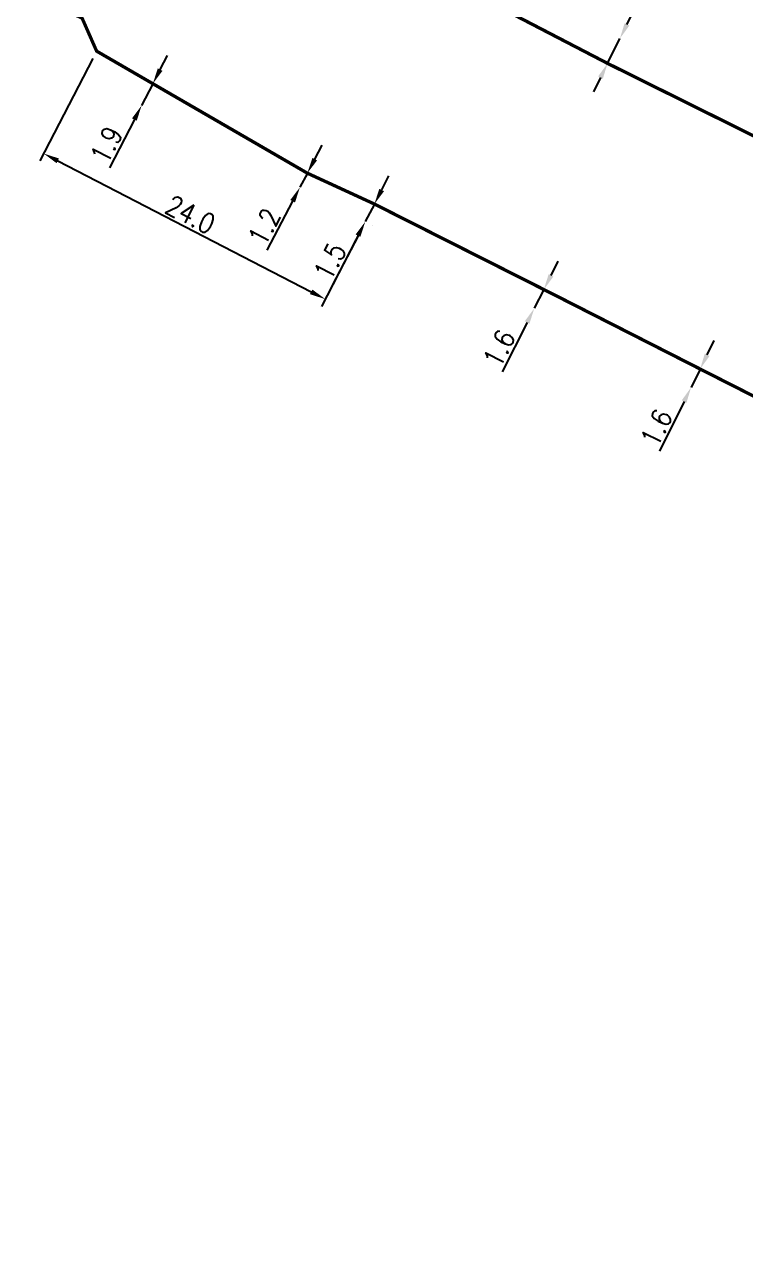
# Model space of a CAD drawing. Header units: millimetres. Extents: x 133989 to 135004, y 130988 to 132014.
# Drawn here: x 134120.6 to 134175.2, y 131120.9 to 131213.7 of the extents above; entities that cross this region are included whole.
import ezdxf

# ---------------------------------------------------------------- set-up
doc = ezdxf.new("R2010")
doc.units = ezdxf.units.MM
doc.header["$PDMODE"] = 34
doc.linetypes.add('L_25_PE', pattern=[2000, 1000, 1000])
doc.layers.get('Defpoints').update_dxf_attribs({"linetype": 'CONTINUOUS'})
doc.layers.add('L_150', color=1, linetype='CONTINUOUS')
doc.styles.get("Standard").update_dxf_attribs({"font": 'romans.shx', "width": 0.85})
doc.dimstyles.get("Standard").update_dxf_attribs({"dimtxt": 1.5, "dimasz": 1.2, "dimexe": 0.625, "dimexo": 0.625, "dimgap": 0.25, "dimtad": 1, "dimdec": 1, "dimzin": 0, "dimdsep": 46, "dimtxsty": 'Standard', "dimcen": -0.5, "dimadec": 0, "dimazin": 0, "dimtfac": 1, "dimtdec": 1, "dimtmove": 0, "dimatfit": 3, "dimfxl": 0, "dimtolj": 1, "dimtzin": 0, "dimarcsym": 0})

# ---------------------------------------------------------------- blocks, each defined once
blk = doc.blocks.new('*D340')
at = {"layer": 'Defpoints', "color": 0, "linetype": 'Continuous', "transparency": 16777216}
for p in [(134142.051, 131202.403), (134141.493, 131201.341), (134141.493, 131201.341)]:
    blk.add_point(p, dxfattribs=at)
at = {"layer": 'L_150', "color": 0, "linetype": 'Continuous', "lineweight": -2, "transparency": 16777216}
for p, q in [((134142.608, 131203.466), (134143.165, 131204.529)), ((134142.051, 131202.403), (134141.493, 131201.341)), ((134140.936, 131200.278), (134138.991, 131196.568))]:
    blk.add_line(p, q, dxfattribs=at)
at = {"layer": 'L_150', "color": 0, "linetype": 'Continuous', "transparency": 16777216}
for points in [[(134142.431, 131203.559), (134142.785, 131203.373), (134142.051, 131202.403)], [(134140.759, 131200.371), (134141.113, 131200.185), (134141.493, 131201.341)]]:
    blk.add_solid(points, dxfattribs=at)
at = {"layer": 'L_150', "color": 0, "linetype": 'Continuous', "transparency": 16777216, "insert": (134138.799, 131198.356), "char_height": 1.5, "attachment_point": 5, "rotation": 62.32669}
blk.add_mtext('\\A1;1.2', dxfattribs=at)
blk = doc.blocks.new('*D341')
at = {"layer": 'Defpoints', "color": 0, "linetype": 'Continuous', "transparency": 16777216}
for p in [(134147.126, 131200.067), (134146.437, 131198.735), (134146.438, 131198.734)]:
    blk.add_point(p, dxfattribs=at)
at = {"layer": 'L_150', "color": 0, "linetype": 'Continuous', "lineweight": -2, "transparency": 16777216}
for p, q in [((134147.679, 131201.132), (134148.231, 131202.198)), ((134147.127, 131200.067), (134146.438, 131198.734)), ((134147.681, 131199.78), (134147.682, 131199.779)), ((134146.992, 131198.448), (134146.993, 131198.447)), ((134145.886, 131197.669), (134143.961, 131193.948))]:
    blk.add_line(p, q, dxfattribs=at)
at = {"layer": 'L_150', "color": 0, "linetype": 'Continuous', "transparency": 16777216}
for points in [[(134147.501, 131201.224), (134147.857, 131201.04), (134147.127, 131200.067)], [(134145.709, 131197.761), (134146.064, 131197.577), (134146.438, 131198.734)]]:
    blk.add_solid(points, dxfattribs=at)
at = {"layer": 'L_150', "color": 0, "linetype": 'Continuous', "transparency": 16777216, "insert": (134143.76, 131195.735), "char_height": 1.5, "attachment_point": 5, "rotation": 62.63341}
blk.add_mtext('\\A1;1.5', dxfattribs=at)
blk = doc.blocks.new('*D397')
at = {"layer": 'Defpoints', "color": 0, "linetype": 'Continuous', "transparency": 16777216}
for p in [(134165.719, 131212.594), (134165.719, 131212.594), (134164.783, 131210.714)]:
    blk.add_point(p, dxfattribs=at)
at = {"layer": 'L_150', "color": 0, "linetype": 'Continuous', "lineweight": -2, "transparency": 16777216}
for p, q in [((134166.254, 131213.668), (134168.041, 131217.254)), ((134164.783, 131210.714), (134165.719, 131212.594)), ((134164.247, 131209.64), (134163.712, 131208.566))]:
    blk.add_line(p, q, dxfattribs=at)
at = {"layer": 'L_150', "color": 0, "linetype": 'Continuous', "transparency": 16777216}
for points in [[(134166.075, 131213.757), (134166.433, 131213.579), (134165.719, 131212.594)], [(134164.068, 131209.729), (134164.426, 131209.551), (134164.783, 131210.714)]]:
    blk.add_solid(points, dxfattribs=at)
at = {"layer": 'L_150', "color": 0, "linetype": 'Continuous', "transparency": 16777216, "insert": (134166.52, 131216.444), "char_height": 1.5, "attachment_point": 5, "rotation": 63.51422}
blk.add_mtext('\\A1;2.1', dxfattribs=at)
blk = doc.blocks.new('*D400')
at = {"layer": 'Defpoints', "color": 0, "linetype": 'Continuous', "transparency": 16777216}
for p in [(134171.795, 131187.578), (134171.11, 131186.188), (134171.11, 131186.188)]:
    blk.add_point(p, dxfattribs=at)
at = {"layer": 'L_150', "color": 0, "linetype": 'Continuous', "lineweight": -2, "transparency": 16777216}
for p, q in [((134172.326, 131188.654), (134172.856, 131189.73)), ((134171.795, 131187.578), (134171.11, 131186.188)), ((134170.579, 131185.111), (134168.727, 131181.354))]:
    blk.add_line(p, q, dxfattribs=at)
at = {"layer": 'L_150', "color": 0, "linetype": 'Continuous', "transparency": 16777216}
for points in [[(134172.146, 131188.742), (134172.505, 131188.566), (134171.795, 131187.578)], [(134170.4, 131185.2), (134170.758, 131185.023), (134171.11, 131186.188)]]:
    blk.add_solid(points, dxfattribs=at)
at = {"layer": 'L_150', "color": 0, "linetype": 'Continuous', "transparency": 16777216, "insert": (134168.491, 131183.137), "char_height": 1.5, "attachment_point": 5, "rotation": 63.75552}
blk.add_mtext('\\A1;1.6', dxfattribs=at)
blk = doc.blocks.new('*D401')
at = {"layer": 'Defpoints', "color": 0, "linetype": 'Continuous', "transparency": 16777216}
for p in [(134159.959, 131193.598), (134159.235, 131192.172), (134159.235, 131192.172)]:
    blk.add_point(p, dxfattribs=at)
at = {"layer": 'L_150', "color": 0, "linetype": 'Continuous', "lineweight": -2, "transparency": 16777216}
for p, q in [((134160.503, 131194.668), (134161.046, 131195.738)), ((134159.959, 131193.598), (134159.235, 131192.172)), ((134158.691, 131191.102), (134156.794, 131187.367))]:
    blk.add_line(p, q, dxfattribs=at)
at = {"layer": 'L_150', "color": 0, "linetype": 'Continuous', "transparency": 16777216}
for points in [[(134160.324, 131194.759), (134160.681, 131194.578), (134159.959, 131193.598)], [(134158.513, 131191.193), (134158.87, 131191.011), (134159.235, 131192.172)]]:
    blk.add_solid(points, dxfattribs=at)
at = {"layer": 'L_150', "color": 0, "linetype": 'Continuous', "transparency": 16777216, "insert": (134156.58, 131189.152), "char_height": 1.5, "attachment_point": 5, "rotation": 63.07517}
blk.add_mtext('\\A1;1.6', dxfattribs=at)
blk = doc.blocks.new('*D402')
at = {"layer": 'Defpoints', "color": 0, "linetype": 'Continuous', "transparency": 16777216}
for p in [(134126.093, 131211.641), (134146.437, 131198.735), (134143.405, 131192.869)]:
    blk.add_point(p, dxfattribs=at)
at = {"layer": 'L_150', "color": 0, "linetype": 'Continuous', "lineweight": -2, "transparency": 16777216}
for p, q in [((134125.806, 131211.086), (134121.798, 131203.332)), ((134123.151, 131203.336), (134142.339, 131193.42)), ((134146.15, 131198.18), (134143.118, 131192.313))]:
    blk.add_line(p, q, dxfattribs=at)
at = {"layer": 'L_150', "color": 0, "linetype": 'Continuous', "transparency": 16777216}
for points in [[(134123.243, 131203.514), (134123.059, 131203.159), (134122.085, 131203.887)], [(134142.43, 131193.597), (134142.247, 131193.242), (134143.405, 131192.869)]]:
    blk.add_solid(points, dxfattribs=at)
at = {"layer": 'L_150', "color": 0, "linetype": 'Continuous', "transparency": 16777216, "insert": (134133.204, 131199.266), "char_height": 1.5, "attachment_point": 5, "rotation": 332.668}
blk.add_mtext('\\A1;24.0', dxfattribs=at)
blk = doc.blocks.new('*D403')
at = {"layer": 'Defpoints', "color": 0, "linetype": 'Continuous', "transparency": 16777216}
for p in [(134130.35, 131209.176), (134129.502, 131207.532), (134129.502, 131207.532)]:
    blk.add_point(p, dxfattribs=at)
at = {"layer": 'L_150', "color": 0, "linetype": 'Continuous', "lineweight": -2, "transparency": 16777216}
for p, q in [((134130.9, 131210.243), (134131.45, 131211.309)), ((134130.35, 131209.176), (134129.502, 131207.532)), ((134128.952, 131206.466), (134127.06, 131202.796))]:
    blk.add_line(p, q, dxfattribs=at)
at = {"layer": 'L_150', "color": 0, "linetype": 'Continuous', "transparency": 16777216}
for points in [[(134130.723, 131210.334), (134131.078, 131210.151), (134130.35, 131209.176)], [(134128.774, 131206.557), (134129.13, 131206.374), (134129.502, 131207.532)]]:
    blk.add_solid(points, dxfattribs=at)
at = {"layer": 'L_150', "color": 0, "linetype": 'Continuous', "transparency": 16777216, "insert": (134126.842, 131204.556), "char_height": 1.5, "attachment_point": 5, "rotation": 62.71738}
blk.add_mtext('\\A1;1.9', dxfattribs=at)

msp = doc.modelspace()

# ---------------------------------------------------------------- linework, layer by layer
at = {"layer": 'L_150', "linetype": 'L_25_PE', "flags": 128}
for points in [[(134394.667, 131093.712, 0.25, 0.25, 0), (134385.249, 131098.197, 0.25, 0.25, 0), (134365.127, 131108.385, 0.25, 0.25, 0), (134342.263, 131120.234, 0.25, 0.25, 0), (134303.081, 131140.071, 0.25, 0.25, 0), (134256.253, 131163.938, 0.25, 0.25, 0), (134204.961, 131190.4, 0.25, 0.25, 0), (134205.191, 131190.843, 0.25, 0.25, 0), (134202.787, 131192.088, 0.25, 0.25, 0), (134201.261, 131192.823, 0.25, 0.25, 0), (134201.261, 131192.823, 0.25, 0.25, 0), (134189.039, 131198.61, 0.25, 0.25, 0), (134177.869, 131204.218, 0.25, 0.25, 0), (134164.783, 131210.714, 0.25, 0.25, 0), (134145.798, 131220.567, 0.25, 0.25, 0), (134120.707, 131233.3, 0.25, 0.25, 0), (134104.882, 131241.461, 0.25, 0.25, 0), (134099.878, 131244.198, 0.25, 0.25, 0), (134095.546, 131246.983, 0.25, 0.25, 0), (134079.332, 131255.673, 0.25, 0.25, 0), (134071.584, 131260.021, 0.25, 0.25, 0), (134064.651, 131262.143, 0.25, 0.25, 0), (134058.232, 131265.124, 0.25, 0.25, 0), (134033.429, 131276.643, 0.25, 0.25, 0), (134033.429, 131276.643, 0.25, 0.25, 0), (134009.753, 131289.816, 0.25, 0.25, 0), (134000, 131295.366, 0, 0, 0)], [(134386.911, 131078.594, 0.25, 0.25, 0), (134378.291, 131082.806, 0.25, 0.25, 0), (134369.354, 131087.807, 0.25, 0.25, 0), (134365.775, 131089.61, 0.25, 0.25, 0), (134364.769, 131089.178, 0.25, 0.25, 0), (134361.087, 131091.058, 0.25, 0.25, 0), (134357.029, 131093.248, 0.25, 0.25, 0), (134310.637, 131116.585, 0.25, 0.25, 0), (134310.637, 131116.585, 0.25, 0.25, 0), (134299.041, 131122.439, 0.25, 0.25, 0), (134285.663, 131129.196, 0.25, 0.25, 0), (134269.856, 131137.32, 0.25, 0.25, 0), (134251.294, 131146.707, 0.25, 0.25, 0), (134248.682, 131148.029, 0.25, 0.25, 0), (134236.241, 131154.424, 0.25, 0.25, 0), (134217.831, 131163.705, 0.25, 0.25, 0), (134207.824, 131168.67, 0.25, 0.25, 0), (134204.076, 131170.749, 0.25, 0.25, 0), (134199.643, 131173.418, 0.25, 0.25, 0), (134192.801, 131177.007, 0.25, 0.25, 0), (134185.153, 131180.802, 0.25, 0.25, 0), (134171.795, 131187.578, 0.25, 0.25, 0), (134160.759, 131193.191, 0.25, 0.25, 0), (134147.127, 131200.067, 0.25, 0.25, 0), (134142.051, 131202.403, 0.25, 0.25, 0), (134130.35, 131209.176, 0.25, 0.25, 0), (134126.093, 131211.641, 0.25, 0.25, 0), (134124.993, 131214.137, 0.25, 0.25, 0), (134124.993, 131214.137, 0.25, 0.25, 0), (134120.557, 131216.221, 0.25, 0.25, 0), (134106.779, 131222.692, 0.25, 0.25, 0), (134077.325, 131237.76, 0.25, 0.25, 0), (134046.868, 131254.049, 0.25, 0.25, 0), (134044.663, 131253.15, 0.25, 0.25, 0), (134037.132, 131257.286, 0.25, 0.25, 0), (134037.132, 131257.286, 0.25, 0.25, 0), (134037.132, 131257.286, 0.25, 0.25, 0), (134037.132, 131257.286, 0.25, 0.25, 0), (134033.792, 131259.229, 0.25, 0.25, 0), (134007.917, 131273.386, 0.25, 0.25, 0), (134000, 131277.616, 0, 0, 0)]]:
    msp.add_lwpolyline(points, format="xyseb", dxfattribs=at)

# ---------------------------------------------------------------- dimensions: what is measured, and where the dimension line sits
at = {"layer": 'L_150', "linetype": 'Continuous'}
for base, p1, p2, angle, picture, middle in [((134165.719, 131212.594), (134164.783, 131210.714), (134165.719, 131212.594), 243.51422, '*D397', (134167.415, 131215.998)), ((134143.405, 131192.869), (134126.093, 131211.641), (134146.437, 131198.735), 152.668, '*D402', (134132.745, 131198.378)), ((134129.502, 131207.532), (134130.35, 131209.176), (134129.502, 131207.532), 62.71738, '*D403', (134127.731, 131204.098)), ((134141.493, 131201.341), (134142.051, 131202.403), (134141.493, 131201.341), 62.32669, '*D340', (134139.685, 131197.891)), ((134146.438, 131198.734), (134147.126, 131200.067), (134146.437, 131198.735), 62.63341, '*D341', (134144.648, 131195.276)), ((134159.235, 131192.172), (134159.959, 131193.598), (134159.235, 131192.172), 63.07517, '*D401', (134157.471, 131188.699)), ((134171.11, 131186.188), (134171.795, 131187.578), (134171.11, 131186.188), 63.75552, '*D400', (134169.387, 131182.694))]:
    dim = msp.add_linear_dim(base=base, p1=p1, p2=p2, angle=angle, dimstyle='Standard', dxfattribs=at)
    dim.commit()
    dim.dimension.update_dxf_attribs({"geometry": picture, "text_midpoint": middle, "dimtype": 160})

doc.saveas('drawing.dxf')
